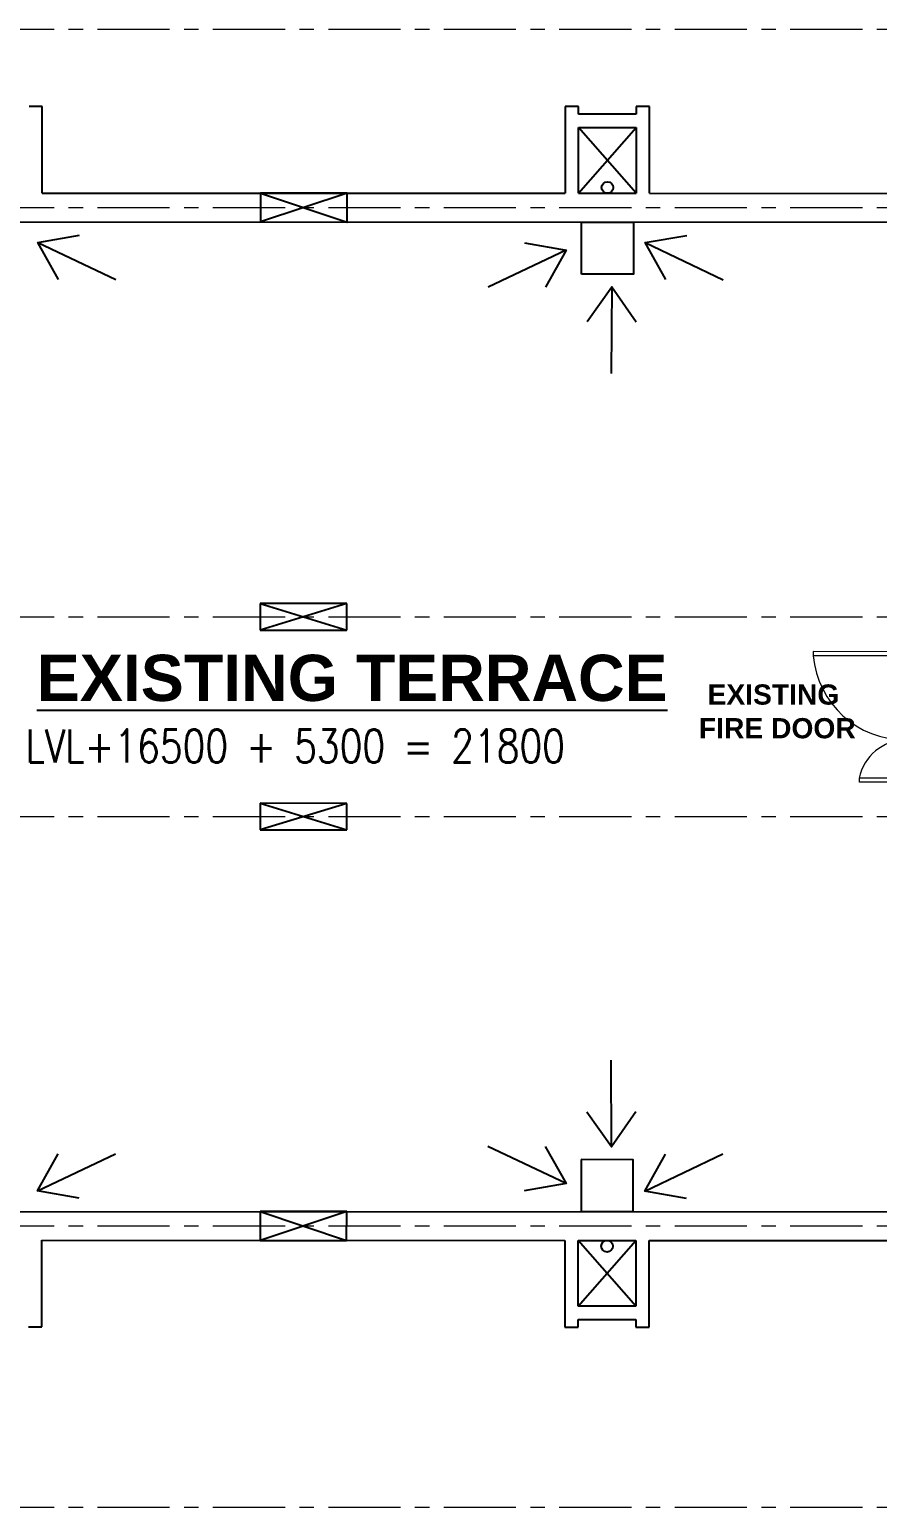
# Model space of a CAD drawing. Header units: millimetres. Extents: x -286480 to 108094, y -227925 to 10018.
# Drawn here: x -94712 to -87369, y -138175 to -125376 of the extents above; entities that cross this region are included whole.
import ezdxf

# ---------------------------------------------------------------- set-up
doc = ezdxf.new("R2010")
doc.units = ezdxf.units.MM
doc.header["$LTSCALE"] = 100
doc.header["$MEASUREMENT"] = 0
doc.linetypes.add('CENTER', pattern=[2, 1.25, -0.25, 0.25, -0.25])
doc.linetypes.add('DASHED', pattern=[0.75, 0.5, -0.25])
doc.layers.get('0').update_dxf_attribs({"lineweight": 25})
for name, color, linetype, lineweight in [('A-ANNO-GRID', 251, 'CENTER', 9), ('A-ANNO-TEXT', 7, 'Continuous', 25), ('A-Detail Lines', 8, 'Continuous', 25), ('A-DOOR', 4, 'Continuous', 9), ('column hatch', 12, 'Continuous', 5), ('S-Concrete', 1, 'Continuous', 30), ('text', 7, 'Continuous', 9)]:
    doc.layers.add(name, color=color, linetype=linetype, lineweight=lineweight)
doc.layers.add('A-Detail Lines 10', color=8, linetype='Continuous')
doc.layers.add('A-Elevation', color=4, linetype='Continuous')
doc.styles.add('d125', font='romans.shx', dxfattribs={"width": 0.8})
doc.styles.get("Standard").update_dxf_attribs({"font": 'sanss___.ttf'})
doc.styles.add('Tower', font='arial.ttf', dxfattribs={"height": 250})
doc.dimstyles.new('DIM 1', dxfattribs={"dimtxt": 185, "dimasz": 200, "dimexe": 100, "dimexo": 50, "dimgap": 125, "dimtad": 3, "dimdec": 0, "dimtxsty": 'Standard', "dimblk": 'OBLIQUE', "dimcen": 250, "dimdle": 100, "dimclrd": 256, "dimclre": 256, "dimclrt": 256, "dimadec": 0, "dimazin": 0, "dimtfac": 1, "dimtdec": 0, "dimtmove": 1, "dimatfit": 3, "dimldrblk": 'OBLIQUE', "dimfxl": 1, "dimlwd": -1, "dimlwe": -1, "dimarcsym": 0})

# ---------------------------------------------------------------- blocks, each defined once
blk = doc.blocks.new('Door 1200')
at = {"layer": 'A-DOOR', "color": 5, "lineweight": 18}
for p, q in [((524084, 16182), (524084, 16132)), ((524084, 16182), (524159, 16182)), ((524084, 16132), (524124, 16132)), ((524124, 16147), (524124, 16132)), ((524159, 16147), (524124, 16147)), ((524159, 16182), (524159, 16147)), ((524159, 16147), (524557, 16147)), ((524159, 16112), (524159, 16147)), ((524557, 16147), (524557, 16112)), ((524159, 16112), (524557, 16112)), ((524084, 15032), (524124, 15032)), ((524084, 14982), (524084, 15032)), ((524084, 14982), (524159, 14982)), ((524124, 15017), (524124, 15032)), ((524159, 15017), (524124, 15017)), ((524159, 15052), (524159, 15017)), ((524159, 15052), (524958, 15052)), ((524159, 14982), (524159, 15017)), ((524159, 15017), (524958, 15017)), ((524958, 15017), (524958, 15052))]:
    blk.add_line(p, q, dxfattribs=at)
at = {"layer": 'A-DOOR', "lineweight": 18}
for centre, radius, start, end in [((524155, 16193), 411, 270.5695, 348.692), ((524157, 14978), 804, 5.3147, 89.8716)]:
    blk.add_arc(centre, radius, start, end, dxfattribs=at)
blk = doc.blocks.new('_Oblique')
at = {"color": 0, "linetype": 'ByBlock', "lineweight": -2}
blk.add_line((-0.5, -0.5), (0.5, 0.5), dxfattribs=at)

msp = doc.modelspace()

# ---------------------------------------------------------------- linework, layer by layer
at = {"layer": 'A-ANNO-GRID', "color": 252, "ltscale": 5}
for p, q in [((-82499.5, -125375.6, 12.8), (-115944.5, -125375.6, 12.8)), ((-82499.5, -126920.1, 12.8), (-115944.5, -126920.1, 12.8)), ((-82499.5, -130465.1, 12.8), (-115944.5, -130465.1, 12.8)), ((-82499.5, -132195.1, 12.8), (-115944.5, -132195.1, 12.8)), ((-82499.5, -135740.1, 12.8), (-115944.5, -135740.1, 12.8)), ((-82499.5, -138175.3, 12.8), (-115944.7, -138175.3, 12.8))]:
    msp.add_line(p, q, dxfattribs=at)
at = {"layer": 'A-Detail Lines', "ltscale": 15}
for p, q in [((-89957.5, -126793.1, 12.8), (-89457.3, -126223.2, 12.8)), ((-89457.5, -126793.2, 12.8), (-89957.3, -126223.1, 12.8)), ((-89961.2, -136433.1, 12.8), (-89461, -135863.2, 12.8)), ((-89461.2, -136433.2, 12.8), (-89961, -135863.1, 12.8))]:
    msp.add_line(p, q, dxfattribs=at)
at = {"layer": 'A-Detail Lines', "elevation": 12.8}
for points in [[(-89932.8, -127493.1), (-89932.6, -127043.1), (-89482.6, -127043.2), (-89482.8, -127493.2), (-89932.8, -127493.1)], [(-89935.4, -135163.2), (-89935.5, -135613.2), (-89485.5, -135613.3), (-89485.4, -135163.3), (-89935.4, -135163.2)]]:
    msp.add_lwpolyline(points, dxfattribs=at)
at = {"layer": 'A-Detail Lines'}
for centre in [(-89707.5, -126743.1, 12.8), (-89711, -135913.1, 12.8)]:
    msp.add_circle(centre, 50, dxfattribs=at)
at = {"layer": 'A-Detail Lines 10'}
for p, q in [((-91962.5, -126792.3, 12.8), (-92712.6, -127042, 12.8)), ((-92712.5, -126792, 12.8), (-91962.6, -127042.3, 12.8)), ((-91963.9, -130347.3, 12.8), (-92714, -130577, 12.8)), ((-92713.9, -130347, 12.8), (-91964, -130577.3, 12.8)), ((-91964.5, -132077.3, 12.8), (-92714.6, -132307, 12.8)), ((-92714.5, -132077, 12.8), (-91964.6, -132307.3, 12.8)), ((-91965.9, -135612.3, 12.8), (-92716, -135862, 12.8)), ((-92715.9, -135612, 12.8), (-91966, -135862.3, 12.8))]:
    msp.add_line(p, q, dxfattribs=at)
at = {"layer": 'A-Elevation'}
for p, q in [((-94602.2, -126041.3, 12.8), (-94717.2, -126041.2, 12.8)), ((-94602.5, -126791.3, 12.8), (-94602.2, -126041.3, 12.8)), ((-90072.2, -126043, 12.8), (-90072.5, -126793, 12.8)), ((-89957.2, -126043.1, 12.8), (-90072.2, -126043, 12.8)), ((-89957.3, -126108.1, 12.8), (-89957.2, -126043.1, 12.8)), ((-89457.2, -126043.2, 12.8), (-89457.3, -126108.2, 12.8)), ((-89342.2, -126043.3, 12.8), (-89457.2, -126043.2, 12.8)), ((-89342.5, -126793.3, 12.8), (-89342.2, -126043.3, 12.8)), ((-89457.3, -126108.2, 12.8), (-89957.3, -126108.1, 12.8)), ((-89957.5, -126793.1, 12.8), (-89957.3, -126223.1, 12.8)), ((-89957.3, -126223.1, 12.8), (-89457.3, -126223.2, 12.8)), ((-89457.3, -126223.2, 12.8), (-89457.5, -126793.2, 12.8)), ((-94602.5, -126791.3, 12.8), (-90072.5, -126793, 12.8)), ((-89957.5, -126793.1, 12.8), (-89457.5, -126793.2, 12.8)), ((-89342.5, -126793.3, 12.8), (-87212.7, -126794.1, 12.8)), ((-102627.6, -127038.2, 12.8), (-87212.8, -127044.1, 12.8)), ((-102995.9, -135608.8, 12.8), (-87195.2, -135614.1, 12.8)), ((-94606.3, -136611.3, 12.8), (-94606, -135861.6, 12.8)), ((-94606, -135861.6, 12.8), (-90076, -135863.1, 12.8)), ((-90076, -135863.1, 12.8), (-90076.3, -136613, 12.8)), ((-89961.2, -136433.1, 12.8), (-89961, -135863.1, 12.8)), ((-89961, -135863.2, 12.8), (-89461, -135863.3, 12.8)), ((-89461, -135863.2, 12.8), (-89461.2, -136433.2, 12.8)), ((-89346.3, -136613.3, 12.8), (-89346, -135863.4, 12.8)), ((-89346, -135863.4, 12.8), (-87195.3, -135864.1, 12.8)), ((-89461.2, -136433.2, 12.8), (-89961.2, -136433.1, 12.8)), ((-89961.3, -136613.1, 12.8), (-89961.3, -136548.1, 12.8)), ((-89961.3, -136548.1, 12.8), (-89461.3, -136548.2, 12.8)), ((-89461.3, -136548.2, 12.8), (-89461.3, -136613.2, 12.8)), ((-94721.3, -136611.2, 12.8), (-94606.3, -136611.3, 12.8)), ((-90076.3, -136613, 12.8), (-89961.3, -136613.1, 12.8)), ((-89461.3, -136613.2, 12.8), (-89346.3, -136613.3, 12.8))]:
    msp.add_line(p, q, dxfattribs=at)
at = {"layer": 'S-Concrete', "color": 3, "linetype": 'DASHED', "lineweight": -3, "ltscale": 300, "elevation": 12.8}
for points in [[(-92712.5, -126792), (-92712.6, -127042), (-91962.6, -127042.3), (-91962.5, -126792.3)], [(-92715.9, -135612), (-92716, -135862), (-91966, -135862.3), (-91965.9, -135612.3)]]:
    msp.add_lwpolyline(points, close=True, dxfattribs=at)
for points in [[(-92713.9, -130347), (-92714, -130577), (-91964, -130577.3), (-91963.9, -130347.3), (-92713.9, -130347)], [(-92714.5, -132077), (-92714.6, -132307), (-91964.6, -132307.3), (-91964.5, -132077.3), (-92714.5, -132077)]]:
    msp.add_lwpolyline(points, dxfattribs=at)

# ---------------------------------------------------------------- block references
at = {"layer": 'column hatch', "rotation": 179.9651581732182}
msp.add_blockref('Door 1200', (437041, -116065.5, 12.8), dxfattribs=at)

# ---------------------------------------------------------------- texts
at = {"layer": 'A-ANNO-TEXT', "insert": (-91917.9, -130993.3, 5.4), "char_height": 400, "width": 7685.208, "attachment_point": 5, "style": 'Tower'}
msp.add_mtext('{\\fArial|b1|i0|c0|p34;\\LEXISTING TERRACE}', dxfattribs=at)
at = {"layer": 'A-ANNO-TEXT', "color": 1, "true_color": 0xf50000, "insert": (-88269.9, -131281.8, -5.4), "char_height": 150, "width": 2908.602, "attachment_point": 5, "style": 'Tower'}
msp.add_mtext('{\\fArial|b1|i0|c0|p34;\\H1.1667x;EXISTING\\P FIRE DOOR}', dxfattribs=at)
at = {"layer": 'text', "style": 'd125', "width": 0.8}
msp.add_text('LVL+16500 + 5300 = 21800', height=287.5, dxfattribs=at).set_placement((-94747.2, -131724.8, 30.6))

# ---------------------------------------------------------------- leaders
at = {"layer": 'A-Detail Lines'}
for points in [[(-94641.4, -127218.9, 12.8), (-93964.2, -127541, 12.8)], [(-90063.5, -127286.1, 12.8), (-90741, -127607.7, 12.8)], [(-89381.4, -127220.9, 12.8), (-88704.2, -127543, 12.8)], [(-89669, -127605.2, 12.8), (-89674.4, -128355.1, 12.8)], [(-89671.5, -135051.3, 12.8), (-89676.3, -134301.3, 12.8)], [(-94644.2, -135433.7, 12.8), (-93966.7, -135112.1, 12.8)], [(-90066.2, -135370, 12.8), (-90743.5, -135047.9, 12.8)], [(-89384.2, -135435.7, 12.8), (-88706.7, -135114.1, 12.8)]]:
    msp.add_leader(points, dimstyle='DIM 1', override={"dimasz": 300, "dimgap": 125, "dimtad": 0, "dimldrblk": 'Open90'}, dxfattribs=at)

doc.saveas('drawing.dxf')
